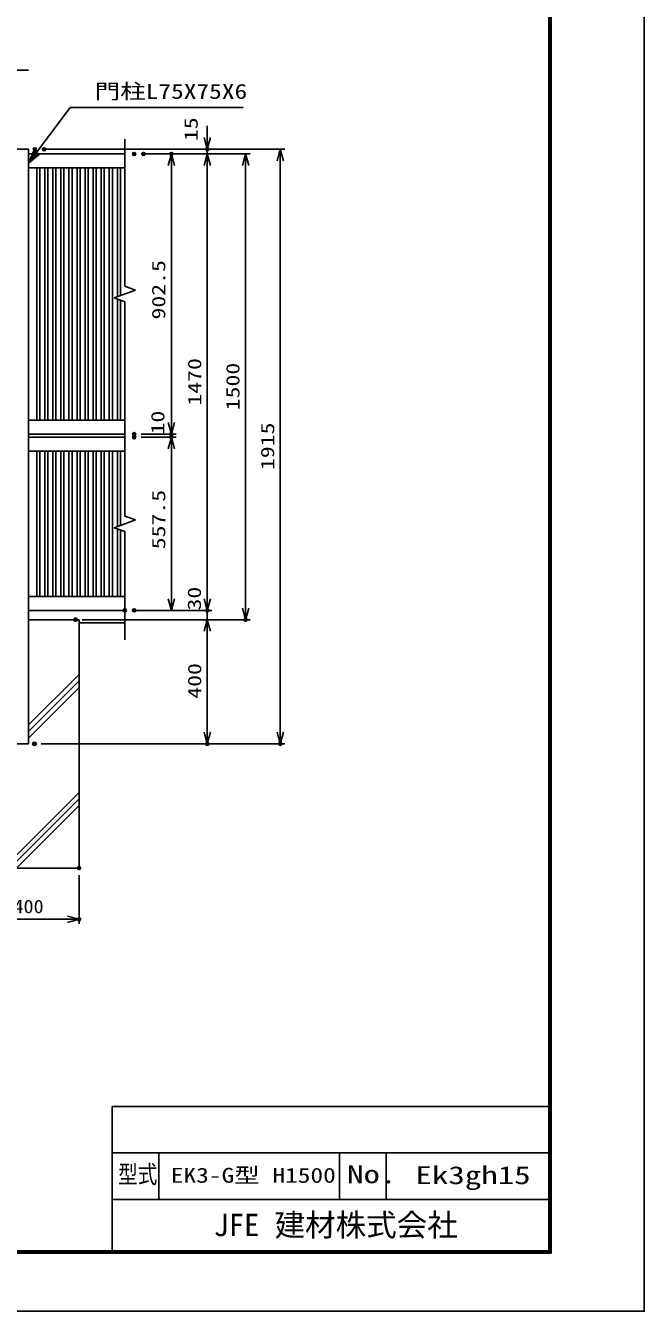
# Model space of a CAD drawing. Units: millimetres, scale not verified. Extents: x -4455 to 4455, y -3150 to 3150.
# Drawn here: x 2461 to 4455, y -3150 to 990 of the extents above; entities that cross this region are included whole.
import ezdxf
from ezdxf.enums import TextEntityAlignment as Align

# ---------------------------------------------------------------- set-up
doc = ezdxf.new("R2010")
doc.units = ezdxf.units.MM
doc.header["$LTSCALE"] = 20
doc.header["$PDMODE"] = 32
doc.header["$PDSIZE"] = 10
for name, color, linetype, lineweight in [('0-0_1', 7, 'Continuous', 25), ('0-3_EXTCNT-L', 1, 'Continuous', 25), ('0-4_0', 2, 'Continuous', 25), ('0-6_WAKU', 7, 'Continuous', 25)]:
    doc.layers.add(name, color=color, linetype=linetype, lineweight=lineweight)
doc.layers.add('0-5_DEFPOINTS', color=7, linetype='Continuous')
doc.styles.add('ＭＳ ゴシック', font='')
doc.styles.get('ＭＳ ゴシック').set_extended_font_data('MS Gothic')

# ---------------------------------------------------------------- blocks, each defined once
blk = doc.blocks.new('_Open30')
at = {"layer": '0-4_0'}
blk.add_line((0, 0), (-20, 0), dxfattribs=at)
blk.add_lwpolyline([(-20, 5.36), (0, 0), (-20, -5.36)], dxfattribs=at)

msp = doc.modelspace()

# ---------------------------------------------------------------- linework, layer by layer
at = {"layer": '0-0_1', "color": 4}
for p, q in [((2470.59, 547.86), (2604.16, 727.44)), ((2604.16, 727.44), (3161.74, 727.44)), ((2780.81, 625.36), (2780.81, 151.19)), ((2746.47, 113.69), (2815.16, 138.69)), ((2780.81, 151.19), (2815.16, 138.69)), ((2746.47, 113.69), (2780.81, 101.19)), ((2780.81, 101.19), (2780.81, -588.81)), ((2746.47, -626.31), (2815.16, -601.31)), ((2780.81, -588.81), (2815.16, -601.31)), ((2746.47, -626.31), (2780.81, -638.81)), ((2780.81, -638.81), (2780.81, -987.56)), ((2633.09, -1098.82), (2470.59, -1261.32)), ((2633.09, -1120.03), (2470.59, -1282.53)), ((2633.09, -1141.24), (2470.59, -1303.74)), ((2633.09, -1478.82), (2389.35, -1722.56)), ((2633.09, -1500.03), (2410.56, -1722.56)), ((2633.09, -1521.24), (2431.78, -1722.56))]:
    msp.add_line(p, q, dxfattribs=at)
at = {"layer": '0-0_1'}
for p, q in [((2470.59, 592.44), (2395.59, 592.44)), ((2470.59, 592.44), (2470.59, -1322.56)), ((2470.59, 577.44), (2780.81, 577.44)), ((2470.59, 532.44), (2780.81, 532.44)), ((2496.59, 532.44), (2496.59, -280.06)), ((2506.59, 532.44), (2506.59, -280.06)), ((2522.59, 532.44), (2522.59, -280.06)), ((2532.59, 532.44), (2532.59, -280.06)), ((2548.59, 532.44), (2548.59, -280.06)), ((2558.59, 532.44), (2558.59, -280.06)), ((2574.59, 532.44), (2574.59, -280.06)), ((2584.59, 532.44), (2584.59, -280.06)), ((2600.59, 532.44), (2600.59, -280.06)), ((2610.59, 532.44), (2610.59, -280.06)), ((2626.59, 532.44), (2626.59, -280.06)), ((2636.59, 532.44), (2636.59, -280.06)), ((2652.59, 532.44), (2652.59, -280.06)), ((2662.59, 532.44), (2662.59, -280.06)), ((2678.59, 532.44), (2678.59, -280.06)), ((2688.59, 532.44), (2688.59, -280.06)), ((2704.59, 532.44), (2704.59, -280.06)), ((2714.59, 532.44), (2714.59, -280.06)), ((2730.59, 532.44), (2730.59, -280.06)), ((2740.59, 532.44), (2740.59, -280.06)), ((2756.59, 532.44), (2756.59, 117.37)), ((2766.59, 532.44), (2766.59, 121.01)), ((2756.59, 110), (2756.59, -280.06)), ((2766.59, 106.36), (2766.59, -280.06)), ((2470.59, -280.06), (2780.81, -280.06)), ((2470.59, -325.06), (2780.81, -325.06)), ((2470.59, -335.06), (2780.81, -335.06)), ((2470.59, -380.06), (2780.81, -380.06)), ((2496.59, -380.06), (2496.59, -847.56)), ((2506.59, -380.06), (2506.59, -847.56)), ((2522.59, -380.06), (2522.59, -847.56)), ((2532.59, -380.06), (2532.59, -847.56)), ((2548.59, -380.06), (2548.59, -847.56)), ((2558.59, -380.06), (2558.59, -847.56)), ((2574.59, -380.06), (2574.59, -847.56)), ((2584.59, -380.06), (2584.59, -847.56)), ((2600.59, -380.06), (2600.59, -847.56)), ((2610.59, -380.06), (2610.59, -847.56)), ((2626.59, -380.06), (2626.59, -847.56)), ((2636.59, -380.06), (2636.59, -847.56)), ((2652.59, -380.06), (2652.59, -847.56)), ((2662.59, -380.06), (2662.59, -847.56)), ((2678.59, -380.06), (2678.59, -847.56)), ((2688.59, -380.06), (2688.59, -847.56)), ((2704.59, -380.06), (2704.59, -847.56)), ((2714.59, -380.06), (2714.59, -847.56)), ((2730.59, -380.06), (2730.59, -847.56)), ((2740.59, -380.06), (2740.59, -847.56)), ((2756.59, -380.06), (2756.59, -622.63)), ((2766.59, -380.06), (2766.59, -618.99)), ((2756.59, -630), (2756.59, -847.56)), ((2766.59, -633.64), (2766.59, -847.56)), ((2470.59, -847.56), (2780.81, -847.56)), ((2470.59, -892.56), (2780.81, -892.56)), ((2633.09, -922.56), (2470.59, -922.56)), ((2633.09, -922.56), (2633.09, -1722.56)), ((2780.81, -932.56), (2633.09, -932.56)), ((2470.59, -1322.56), (2395.59, -1322.56)), ((2633.09, -1722.56), (2233.09, -1722.56))]:
    msp.add_line(p, q, dxfattribs=at)
at = {"layer": '0-0_1', "color": 4}
msp.add_lwpolyline([(2504.08, 575.29), (2470.59, 547.86), (2487.23, 587.83)], close=True, dxfattribs=at)
msp.add_lwpolyline([(2499.87, 578.43), (2483.13, 564.71), (2491.45, 584.69)], dxfattribs=at)
at = {"layer": '0-3_EXTCNT-L', "color": 2}
for p, q in [((2433.09, 847.44), (2470.59, 847.44)), ((3046.61, 629.94), (3046.61, 667.44)), ((3046.61, 577.44), (3046.61, 592.44)), ((2930.81, -287.56), (2930.81, 539.94)), ((3046.61, 539.94), (3046.61, -855.06)), ((3046.61, 539.94), (3046.61, 502.44)), ((3169.98, 539.94), (3169.98, -885.06)), ((3281.88, 554.94), (3281.88, -1285.06)), ((2930.81, -287.56), (2930.81, -250.06)), ((2930.81, -335.06), (2930.81, -325.06)), ((2930.81, -855.06), (2930.81, -372.56)), ((2930.81, -372.56), (2930.81, -410.06)), ((3046.61, -855.06), (3046.61, -817.56)), ((3046.61, -922.56), (3046.61, -892.56)), ((3046.61, -960.06), (3046.61, -997.56)), ((3046.61, -960.06), (3046.61, -1285.06)), ((2270.59, -1887.56), (2595.59, -1887.56))]:
    msp.add_line(p, q, dxfattribs=at)
at = {"layer": '0-3_EXTCNT-L'}
for p, q in [((2513.09, 592.44), (3296.88, 592.44)), ((2543.09, 592.44), (3061.61, 592.44)), ((2833.31, 577.44), (3184.98, 577.44)), ((2833.31, 577.44), (3061.61, 577.44)), ((2833.31, 577.44), (3061.61, 577.44)), ((2863.31, 577.44), (2945.81, 577.44)), ((2833.31, -325.06), (2945.81, -325.06)), ((2833.31, -325.06), (2945.81, -325.06)), ((2833.31, -335.06), (2945.81, -335.06)), ((2833.31, -335.06), (2945.81, -335.06)), ((2803.31, -892.56), (3061.61, -892.56)), ((2833.31, -892.56), (3061.61, -892.56)), ((2833.31, -892.56), (2945.81, -892.56)), ((2643.59, -922.56), (3061.61, -922.56)), ((2645.59, -922.56), (3184.98, -922.56)), ((2645.59, -922.56), (3061.61, -922.56)), ((2511.09, -1322.56), (3061.61, -1322.56)), ((2513.09, -1322.56), (3296.88, -1322.56)), ((2633.09, -1745.06), (2633.09, -1902.56))]:
    msp.add_line(p, q, dxfattribs=at)
at = {"layer": '0-5_DEFPOINTS'}
for p in [(2490.59, 592.44), (2520.59, 592.44), (2810.81, 577.44), (2810.81, 577.44), (2840.81, 577.44), (2930.81, 577.44), (3046.61, 592.44), (2810.81, -325.06), (2810.81, -335.06), (2930.81, -325.06), (2930.81, -335.06), (2780.81, -892.56), (2810.81, -892.56), (3046.61, -892.56), (2621.09, -922.56), (2623.09, -922.56), (3169.98, -922.56), (2488.59, -1322.56), (2490.59, -1322.56), (3046.61, -1322.56), (3281.88, -1322.56), (2633.09, -1722.56), (2633.09, -1887.56)]:
    msp.add_point(p, dxfattribs=at)
at = {"layer": '0-6_WAKU'}
for p, q in [((2739.89, -2490), (2739.89, -2955)), ((2739.89, -2490), (4147.5, -2490)), ((2739.89, -2640), (4147.5, -2640)), ((2889.89, -2640), (2889.89, -2790)), ((3472.5, -2640), (3472.5, -2790)), ((3622.5, -2640), (3622.5, -2790)), ((2739.89, -2790), (4147.5, -2790))]:
    msp.add_line(p, q, dxfattribs=at)
at = {"layer": '0-6_WAKU', "color": 3}
msp.add_lwpolyline([(-4455, 3150), (4455, 3150), (4455, -3150), (-4455, -3150)], close=True, dxfattribs=at)
at = {"layer": '0-6_WAKU'}
for points in [[(-4155, 2962.5), (4155, 2962.5), (4155, -2962.5), (-4155, -2962.5)], [(-4153.13, 2960.62), (4153.12, 2960.62), (4153.12, -2960.63), (-4153.13, -2960.63)], [(-4151.25, 2958.75), (4151.25, 2958.75), (4151.25, -2958.75), (-4151.25, -2958.75)], [(-4149.38, 2956.87), (4149.37, 2956.87), (4149.37, -2956.88), (-4149.38, -2956.88)], [(-4147.5, 2955), (4147.5, 2955), (4147.5, -2955), (-4147.5, -2955)]]:
    msp.add_lwpolyline(points, close=True, dxfattribs=at)

# ---------------------------------------------------------------- block references
at = {"layer": '0-3_EXTCNT-L', "xscale": 1.875, "yscale": 1.875}
for p, rotation in [((3046.61, 592.44), 270), ((3281.88, 592.44), 90), ((2930.81, 577.44), 90), ((3046.61, 577.44), 90), ((3046.61, 577.44), 90), ((3169.98, 577.44), 90), ((2930.81, -325.06), 270), ((2930.81, -325.06), 270), ((2930.81, -335.06), 90), ((2930.81, -335.06), 90), ((2930.81, -892.56), 270), ((3046.61, -892.56), 270), ((3046.61, -892.56), 270), ((3169.98, -922.56), 270), ((3046.61, -922.56), 90), ((3046.61, -922.56), 90), ((3046.61, -1322.56), 270), ((3281.88, -1322.56), 270)]:
    msp.add_blockref('_Open30', p, dxfattribs=dict(at, rotation=rotation))
msp.add_blockref('_Open30', (2633.09, -1887.56), dxfattribs=at)

# ---------------------------------------------------------------- texts
at = {"layer": '0-0_1', "color": 4, "style": 'ＭＳ ゴシック', "width": 1.25}
msp.add_text('門柱L75X75X6', height=48.09, dxfattribs=at).set_placement((2683.95, 740.45), align=Align.BOTTOM_LEFT)
at = {"layer": '0-3_EXTCNT-L', "color": 3, "style": 'ＭＳ ゴシック', "width": 1.3}
for s, p in [('15', (3028.66, 618.75)), ('902.5', (2924.14, 44.22)), ('1470', (3039.93, -233.15)), ('1500', (3163.31, -248.15)), ('10', (2921.43, -325.98)), ('1915', (3275.2, -440.65)), ('557.5', (2924.14, -695.78)), ('30', (3039.16, -893)), ('400', (3039.93, -1177.21))]:
    msp.add_text(s, height=43.26, rotation=90, dxfattribs=at).set_placement(p, align=Align.BOTTOM_LEFT)
at = {"layer": '0-3_EXTCNT-L', "color": 3, "style": 'ＭＳ ゴシック', "width": 1.1}
msp.add_text('口400', height=43.26, dxfattribs=at).set_placement((2356.96, -1880.89), align=Align.BOTTOM_LEFT)
at = {"layer": '0-6_WAKU', "style": 'ＭＳ ゴシック'}
for s, height, width, p in [('型式', 57.73, 0.8, (2759.25, -2754.96)), ('EK3-G型 H1500', 48.11, 1.25, (2928.74, -2750.53)), ('No.', 57.77, 1.35, (3497.05, -2754.96)), ('Ek3gh15', 57.77, 1.35, (3717.25, -2757.82))]:
    msp.add_text(s, height=height, dxfattribs=dict(at, width=width)).set_placement(p, align=Align.BOTTOM_LEFT)
msp.add_text('JFE 建材株式会社', height=72.16, dxfattribs=at).set_placement((3066.85, -2929.69), align=Align.BOTTOM_LEFT)

doc.saveas('drawing.dxf')
